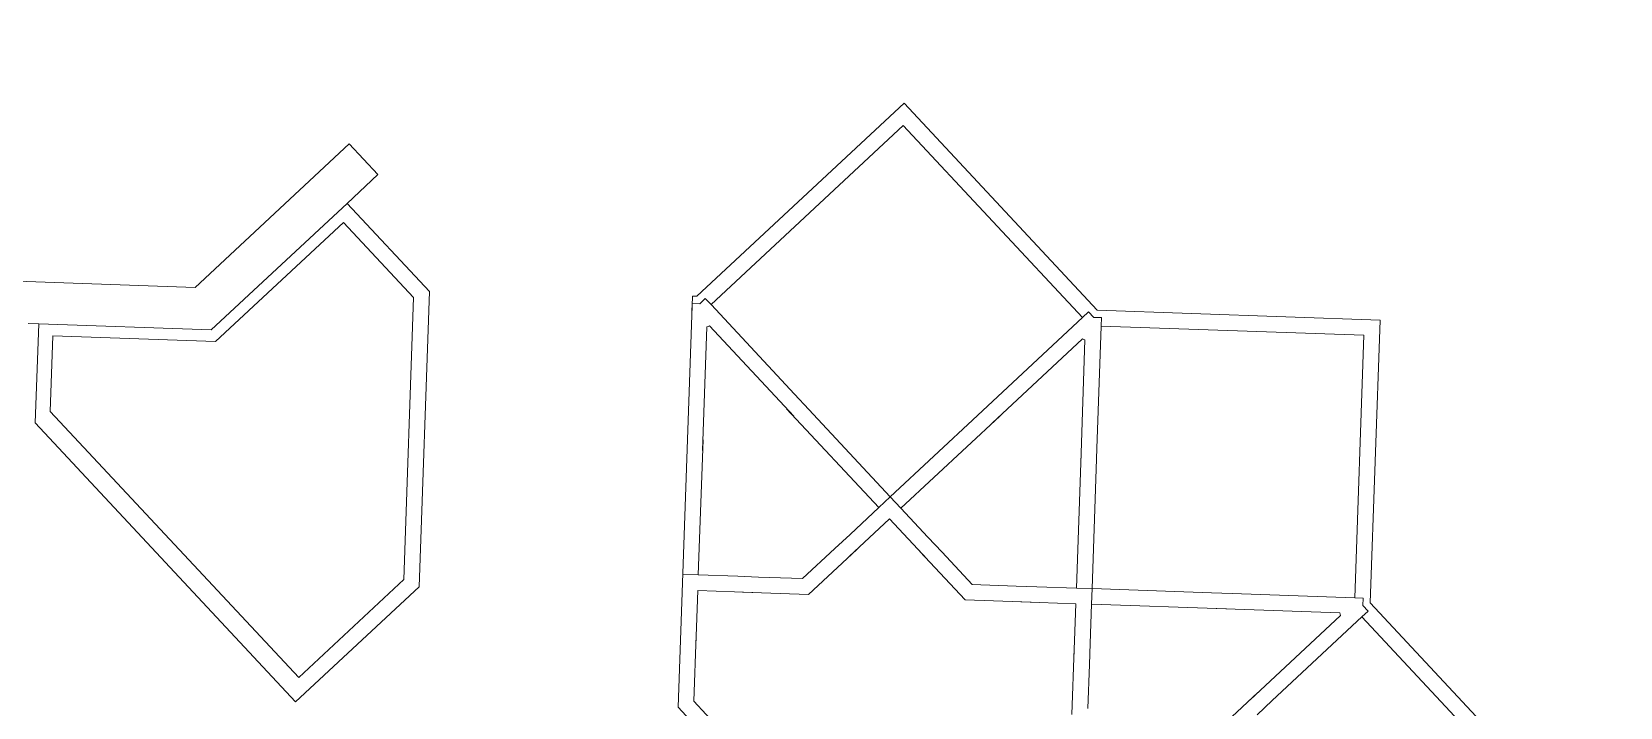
# Model space of a CAD drawing. Header units: inches. Extents: x 733725 to 1472938, y 4017711 to 8040520.
# Drawn here: x 734637.47 to 734667.86, y 4018986.74 to 4018999.67 of the extents above; entities that cross this region are included whole.
import ezdxf

# ---------------------------------------------------------------- set-up
doc = ezdxf.new("R2010")
doc.units = ezdxf.units.IN
doc.header["$MEASUREMENT"] = 0
doc.layers.add('H-HARAM3', color=123, linetype='Continuous', lineweight=5)
doc.layers.add('H-MAFSALL', color=31, linetype='Continuous', lineweight=13)

msp = doc.modelspace()

# ---------------------------------------------------------------- hatches: boundary and pattern name
at = {"layer": 'H-MAFSALL'}
h = msp.add_hatch(dxfattribs=at)
h.set_pattern_fill('ANGLE', color=256, scale=0.3, angle=45, style=0)
h.set_pattern_definition([(44.999999983, (-0.0012, 0.0002), (-1.4817422595, 1.4817422604), [1.524, -0.5715]), (134.999999983, (-0.0012, 0.0002), (-1.4817422604, -1.4817422595), [1.524, -0.5715])])
edge = h.paths.add_edge_path(flags=16)
edge.add_arc((734483.445, 4019138.19), 8, -50, 310)
edge = h.paths.add_edge_path(flags=16)
edge.add_arc((735041.69, 4018744.78), 5, 130, 310)
edge.add_arc((735041.69, 4018744.78), 5, -50, 130)
edge = h.paths.add_edge_path(flags=16)
edge.add_arc((734929.449, 4018650.032), 10, 307.1029, 310)
edge.add_line((734935.877, 4018642.372), (734935.481, 4018642.057))
edge = h.paths.add_edge_path(flags=16)
edge.add_arc((734448.304, 4018988.959), 5, -50, 310)
edge = h.paths.add_edge_path(flags=16)
edge.add_arc((734929.449, 4018650.032), 10, -50, 310)
edge = h.paths.add_edge_path()
edge.add_line((734470.495, 4018819.804), (734535.003, 4018852.189))
edge.add_line((734535.003, 4018852.189), (734535.003, 4018852.189))
edge.add_line((734535.003, 4018852.189), (734572.914, 4018810.916))
edge.add_arc((734615.714, 4018815.067), 43, 185.5397, 259.5981)
edge.add_line((734607.95, 4018772.774), (734656.259, 4018720.181))
edge.add_line((734656.259, 4018720.181), (734681.017, 4018702.881))
edge.add_line((734681.017, 4018702.881), (734689.467, 4018687.669))
edge.add_line((734689.467, 4018687.669), (734694.857, 4018680.12))
edge.add_line((734694.857, 4018680.12), (734719.321, 4018651.346))
edge.add_line((734719.321, 4018651.346), (734735.321, 4018631.946))
edge.add_line((734735.321, 4018631.946), (734738.811, 4018624.304))
edge.add_line((734738.811, 4018624.304), (734748.26, 4018603.512))
edge.add_line((734748.26, 4018603.512), (734747.516, 4018601.656))
edge.add_arc((734785.506, 4018511.871), 97.491, 107.72929, 112.93457, ccw=False)
edge.add_arc((734656.551, 4018541.881), 117.492, 25.08126, 32.34036, ccw=False)
edge.add_line((734762.964, 4018591.686), (734809.18, 4018581.942))
edge.add_line((734809.18, 4018581.942), (734866.219, 4018571.729))
edge.add_line((734866.219, 4018571.729), (734867.898, 4018578.513))
edge.add_line((734867.898, 4018578.513), (734907.725, 4018615.005))
edge.add_line((734907.725, 4018615.005), (734912.431, 4018609.829))
edge.add_line((734912.431, 4018609.829), (734975.64, 4018667.103))
edge.add_line((734975.64, 4018667.103), (734970.981, 4018672.229))
edge.add_line((734970.981, 4018672.229), (735032.04, 4018727.74))
edge.add_line((735032.04, 4018727.74), (735037.306, 4018722.006))
edge.add_line((735037.306, 4018722.006), (735052.413, 4018735.663))
edge.add_line((735052.413, 4018735.663), (735059.338, 4018741.922))
edge.add_line((735059.338, 4018741.922), (735066.401, 4018748.341))
edge.add_line((735066.401, 4018748.341), (735061.106, 4018754.165))
edge.add_line((735061.106, 4018754.165), (735117.118, 4018805.091))
edge.add_line((735117.118, 4018805.091), (735104.817, 4018818.622))
edge.add_line((735104.817, 4018818.622), (734958.677, 4018685.762))
edge.add_line((734958.677, 4018685.762), (734951.519, 4018693.635))
edge.add_line((734951.519, 4018693.635), (734933.872, 4018677.591))
edge.add_line((734933.872, 4018677.591), (734905.385, 4018651.693))
edge.add_line((734905.385, 4018651.693), (734888.108, 4018635.985))
edge.add_line((734888.108, 4018635.985), (734892.767, 4018630.86))
edge.add_line((734892.767, 4018630.86), (734854.667, 4018596.221))
edge.add_line((734854.667, 4018596.221), (734784.293, 4018608.823))
edge.add_arc((734788.7, 4018633.431), 25, 217.1653, 259.8479, ccw=False)
edge.add_line((734768.777, 4018618.328), (734704.047, 4018703.715))
edge.add_line((734704.047, 4018703.715), (734708.534, 4018710.947))
edge.add_line((734708.534, 4018710.947), (734700.207, 4018716.114))
edge.add_line((734700.207, 4018716.114), (734704.039, 4018722.289))
edge.add_line((734704.039, 4018722.289), (734698.091, 4018725.98))
edge.add_line((734698.091, 4018725.98), (734702.273, 4018732.721))
edge.add_line((734702.273, 4018732.721), (734702.336, 4018732.679))
edge.add_arc((734708.117, 4018741.415), 10.475, 236.5024, 314.0512)
edge.add_line((734715.401, 4018733.886), (734717.159, 4018735.485))
edge.add_line((734717.159, 4018735.485), (734722.231, 4018740.095))
edge.add_line((734722.231, 4018740.095), (734720.065, 4018742.478))
edge.add_line((734720.065, 4018742.478), (734726.132, 4018747.994))
edge.add_line((734726.132, 4018747.994), (734719.41, 4018755.387))
edge.add_line((734719.41, 4018755.387), (734713.218, 4018749.758))
edge.add_line((734713.218, 4018749.758), (734710.291, 4018752.978))
edge.add_line((734710.291, 4018752.978), (734716.483, 4018758.607))
edge.add_line((734716.483, 4018758.607), (734709.759, 4018766.003))
edge.add_line((734709.759, 4018766.003), (734703.567, 4018760.373))
edge.add_line((734703.567, 4018760.373), (734700.64, 4018763.593))
edge.add_line((734700.64, 4018763.593), (734706.832, 4018769.222))
edge.add_line((734706.832, 4018769.222), (734700.111, 4018776.616))
edge.add_line((734700.111, 4018776.616), (734694.4, 4018771.424))
edge.add_line((734694.4, 4018771.424), (734692.234, 4018773.807))
edge.add_line((734692.234, 4018773.807), (734686.631, 4018768.713))
edge.add_line((734686.631, 4018768.713), (734683.931, 4018766.258))
edge.add_arc((734691.488, 4018755.604), 13.062, 125.3471, 234.1486)
edge.add_line((734683.838, 4018745.017), (734679.674, 4018738.306))
edge.add_line((734679.674, 4018738.306), (734673.726, 4018741.996))
edge.add_line((734673.726, 4018741.996), (734673.41, 4018741.491))
edge.add_line((734673.41, 4018741.491), (734673.274, 4018741.576))
edge.add_line((734673.274, 4018741.576), (734669.424, 4018735.372))
edge.add_line((734669.424, 4018735.372), (734662.891, 4018739.425))
edge.add_line((734662.891, 4018739.425), (734661.12, 4018740.524))
edge.add_line((734661.12, 4018740.524), (734662.269, 4018742.424))
edge.add_line((734662.269, 4018742.424), (734639.091, 4018767.919))
edge.add_line((734639.091, 4018767.919), (734644.863, 4018773.166))
edge.add_line((734644.863, 4018773.166), (734641.27, 4018777.117))
edge.add_line((734641.27, 4018777.117), (734635.499, 4018771.87))
edge.add_line((734635.499, 4018771.87), (734624.539, 4018783.924))
edge.add_line((734624.539, 4018783.924), (734623.801, 4018783.25))
edge.add_line((734623.801, 4018783.25), (734611.491, 4018796.79))
edge.add_line((734611.491, 4018796.79), (734615.969, 4018800.904))
edge.add_line((734615.969, 4018800.904), (734613.206, 4018803.943))
edge.add_line((734613.206, 4018803.943), (734611.359, 4018802.264))
edge.add_line((734611.359, 4018802.264), (734611.02, 4018802.637))
edge.add_line((734611.02, 4018802.637), (734608.08, 4018802.777))
edge.add_line((734608.08, 4018802.777), (734607.708, 4018802.438))
edge.add_line((734607.708, 4018802.438), (734600.959, 4018809.861))
edge.add_line((734600.959, 4018809.861), (734601.332, 4018810.2))
edge.add_line((734601.332, 4018810.2), (734601.471, 4018813.14))
edge.add_line((734601.471, 4018813.14), (734601.133, 4018813.512))
edge.add_line((734601.133, 4018813.512), (734602.98, 4018815.191))
edge.add_line((734602.98, 4018815.191), (734600.195, 4018818.254))
edge.add_line((734600.195, 4018818.254), (734595.696, 4018814.164))
edge.add_line((734595.696, 4018814.164), (734583.386, 4018827.704))
edge.add_line((734583.386, 4018827.704), (734584.128, 4018828.375))
edge.add_line((734584.128, 4018828.375), (734573.169, 4018840.43))
edge.add_line((734573.169, 4018840.43), (734578.94, 4018845.677))
edge.add_line((734578.94, 4018845.677), (734575.348, 4018849.628))
edge.add_line((734575.348, 4018849.628), (734569.576, 4018844.381))
edge.add_line((734569.576, 4018844.381), (734546.398, 4018869.875))
edge.add_line((734546.398, 4018869.875), (734544.397, 4018868.912))
edge.add_line((734544.397, 4018868.912), (734540.057, 4018877.668))
edge.add_line((734540.057, 4018877.668), (734546.599, 4018880.911))
edge.add_line((734546.599, 4018880.911), (734546.526, 4018881.057))
edge.add_line((734546.526, 4018881.057), (734547.06, 4018881.322))
edge.add_line((734547.06, 4018881.322), (734543.952, 4018887.593))
edge.add_line((734543.952, 4018887.593), (734551.028, 4018891.101))
edge.add_arc((734562.294, 4018897.711), 13.062, 210.4016, 319.2031)
edge.add_line((734572.182, 4018889.177), (734580.485, 4018896.725))
edge.add_line((734580.485, 4018896.725), (734578.319, 4018899.107))
edge.add_line((734578.319, 4018899.107), (734584.029, 4018904.299))
edge.add_line((734584.029, 4018904.299), (734577.183, 4018911.579))
edge.add_line((734577.183, 4018911.579), (734571.116, 4018906.063))
edge.add_line((734571.116, 4018906.063), (734568.189, 4018909.283))
edge.add_line((734568.189, 4018909.283), (734574.256, 4018914.799))
edge.add_line((734574.256, 4018914.799), (734567.532, 4018922.195))
edge.add_line((734567.532, 4018922.195), (734561.465, 4018916.679))
edge.add_line((734561.465, 4018916.679), (734558.538, 4018919.898))
edge.add_line((734558.538, 4018919.898), (734564.605, 4018925.414))
edge.add_line((734564.605, 4018925.414), (734558.008, 4018932.921))
edge.add_line((734558.008, 4018932.921), (734551.941, 4018927.405))
edge.add_line((734551.941, 4018927.405), (734549.774, 4018929.787))
edge.add_line((734549.774, 4018929.787), (734542.945, 4018923.578))
edge.add_arc((734549.637, 4018915.633), 10.388, 130.1084, 208.8482)
edge.add_line((734540.538, 4018910.621), (734533.43, 4018907.097))
edge.add_line((734533.43, 4018907.097), (734530.321, 4018913.369))
edge.add_line((734530.321, 4018913.369), (734523.81, 4018910.141))
edge.add_line((734523.81, 4018910.141), (734519.422, 4018918.991))
edge.add_line((734519.422, 4018918.991), (734518.414, 4018918.49))
edge.add_line((734518.414, 4018918.49), (734483.652, 4018963.612))
edge.add_line((734483.652, 4018963.612), (734466.216, 4018986.25))
edge.add_arc((734446.342, 4018986.524), 19.876, -0.7881, 95.2465)
edge.add_line((734444.525, 4019006.316), (734441.745, 4019010.015))
edge.add_arc((734457.733, 4019022.03), 20, 159.6381, 216.9245, ccw=False)
edge.add_line((734438.983, 4019028.989), (734449.624, 4019057.661))
edge.add_arc((734468.375, 4019050.702), 20, 132.2751, 159.6381, ccw=False)
edge.add_line((734454.921, 4019065.5), (734492.174, 4019099.369))
edge.add_line((734492.174, 4019099.369), (734492.352, 4019103.094))
edge.add_line((734492.352, 4019103.094), (734518.495, 4019128.91))
edge.add_line((734518.495, 4019128.91), (734515.932, 4019129.032))
edge.add_line((734515.932, 4019129.032), (734509.618, 4019135.985))
edge.add_line((734509.618, 4019135.985), (734510.13, 4019146.749))
edge.add_line((734510.13, 4019146.749), (734519.735, 4019155.04))
edge.add_line((734519.735, 4019155.04), (734521.152, 4019171.133))
edge.add_line((734521.152, 4019171.133), (734507.472, 4019199.486))
edge.add_line((734507.472, 4019199.486), (734476.686, 4019171.099))
edge.add_line((734476.686, 4019171.099), (734472.574, 4019167.308))
edge.add_line((734472.574, 4019167.308), (734466.913, 4019162.087))
edge.add_line((734466.913, 4019162.087), (734466.392, 4019149.251))
edge.add_line((734466.392, 4019149.251), (734473.058, 4019142.023))
edge.add_line((734473.058, 4019142.023), (734470.728, 4019136.003))
edge.add_line((734470.728, 4019136.003), (734468.209, 4019122.907))
edge.add_line((734468.209, 4019122.907), (734466.607, 4019104.847))
edge.add_line((734466.607, 4019104.847), (734464.67, 4019103.328))
edge.add_line((734464.67, 4019103.328), (734460.43, 4019099.47))
edge.add_line((734460.43, 4019099.47), (734439.912, 4019080.557))
edge.add_arc((734466.972, 4019051.099), 40, 132.5703, 159.9333)
edge.add_line((734429.4, 4019064.824), (734425.787, 4019054.932))
edge.add_arc((734492.611, 4019019.499), 75.638, 152.06563, 155.27115)
edge.add_line((734423.91, 4019051.14), (734418.436, 4019034.299))
edge.add_line((734418.436, 4019034.299), (734418.393, 4019032.833))
edge.add_arc((734464.107, 4019027.499), 46.024, 173.3446, 190.8662)
edge.add_arc((734458.101, 4019026.815), 40, 191.5252, 222.5703)
edge.add_line((734428.643, 4018999.755), (734431.55, 4018996.591))
edge.add_arc((734450.637, 4018990.594), 20.007, 162.5586, 282.582)
edge.add_line((734454.995, 4018971.068), (734472.935, 4018951.538))
edge.add_line((734472.935, 4018951.538), (734489.366, 4018933.651))
edge.add_line((734489.366, 4018933.651), (734498.083, 4018916.295))
edge.add_line((734498.083, 4018916.295), (734467.009, 4018900.695))
edge.add_line((734467.009, 4018900.695), (734457.734, 4018896.038))
edge.add_line((734457.734, 4018896.038), (734446.846, 4018890.572))
edge.add_line((734446.846, 4018890.572), (734436.474, 4018885.365))
edge.add_line((734436.474, 4018885.365), (734448.8, 4018875.981))
edge.add_line((734448.8, 4018875.981), (734461.775, 4018837.145))
edge.add_line((734461.775, 4018837.145), (734470.495, 4018819.804))

# ---------------------------------------------------------------- linework, layer by layer
at = {"layer": 'H-HARAM3'}
for p, q in [((734654.158, 4018998.302), (734650.196, 4018994.607)), ((734654.158, 4018998.302), (734650.196, 4018994.607)), ((734657.853, 4018994.341), (734654.158, 4018998.302)), ((734657.853, 4018994.341), (734654.158, 4018998.302)), ((734650.465, 4018994.447), (734654.143, 4018997.878)), ((734650.465, 4018994.447), (734654.143, 4018997.878)), ((734654.143, 4018997.878), (734657.574, 4018994.2)), ((734654.143, 4018997.878), (734657.574, 4018994.2)), ((734640.598, 4018994.777), (734643.542, 4018997.523)), ((734640.598, 4018994.777), (734643.542, 4018997.523)), ((734643.542, 4018997.523), (734644.091, 4018996.935)), ((734643.542, 4018997.523), (734644.091, 4018996.935)), ((734644.091, 4018996.935), (734643.503, 4018996.386)), ((734644.091, 4018996.935), (734643.503, 4018996.386)), ((734640.904, 4018993.962), (734643.503, 4018996.386)), ((734643.503, 4018996.386), (734640.904, 4018993.962)), ((734640.904, 4018993.962), (734643.503, 4018996.386)), ((734643.503, 4018996.386), (734640.904, 4018993.962)), ((734643.503, 4018996.386), (734645.078, 4018994.697)), ((734643.503, 4018996.386), (734645.078, 4018994.697)), ((734643.433, 4018996.021), (734640.987, 4018993.739)), ((734643.433, 4018996.021), (734640.987, 4018993.739)), ((734644.774, 4018994.583), (734643.433, 4018996.021)), ((734644.774, 4018994.583), (734643.433, 4018996.021)), ((734634.46, 4018994.991), (734640.598, 4018994.777)), ((734634.46, 4018994.991), (734640.598, 4018994.777)), ((734644.586, 4018989.183), (734644.774, 4018994.583)), ((734644.586, 4018989.183), (734644.774, 4018994.583)), ((734645.078, 4018994.697), (734644.882, 4018989.048)), ((734645.078, 4018994.697), (734644.882, 4018989.048)), ((734650.108, 4018994.61), (734649.834, 4018986.741)), ((734650.108, 4018994.61), (734649.834, 4018986.741)), ((734650.097, 4018994.31), (734650.103, 4018994.47)), ((734650.103, 4018994.47), (734650.097, 4018994.31)), ((734650.097, 4018994.31), (734650.103, 4018994.47)), ((734650.103, 4018994.47), (734650.097, 4018994.31)), ((734650.103, 4018994.47), (734650.249, 4018994.465)), ((734650.249, 4018994.465), (734650.103, 4018994.47)), ((734650.103, 4018994.47), (734650.249, 4018994.465)), ((734650.249, 4018994.465), (734650.103, 4018994.47)), ((734650.196, 4018994.607), (734650.108, 4018994.61)), ((734650.196, 4018994.607), (734650.108, 4018994.61)), ((734650.249, 4018994.465), (734650.355, 4018994.564)), ((734650.355, 4018994.564), (734650.249, 4018994.465)), ((734650.249, 4018994.465), (734650.355, 4018994.564)), ((734650.355, 4018994.564), (734650.249, 4018994.465)), ((734650.355, 4018994.564), (734650.465, 4018994.447)), ((734650.465, 4018994.447), (734650.355, 4018994.564)), ((734650.355, 4018994.564), (734650.465, 4018994.447)), ((734650.465, 4018994.447), (734650.355, 4018994.564)), ((734652.064, 4018992.733), (734650.465, 4018994.447)), ((734652.064, 4018992.733), (734650.465, 4018994.447)), ((734657.574, 4018994.2), (734655.859, 4018992.601)), ((734657.574, 4018994.2), (734655.859, 4018992.601)), ((734657.574, 4018994.2), (734657.691, 4018994.309)), ((734657.691, 4018994.309), (734657.574, 4018994.2)), ((734657.574, 4018994.2), (734657.691, 4018994.309)), ((734657.691, 4018994.309), (734657.574, 4018994.2)), ((734657.691, 4018994.309), (734657.79, 4018994.203)), ((734657.79, 4018994.203), (734657.691, 4018994.309)), ((734657.691, 4018994.309), (734657.79, 4018994.203)), ((734657.79, 4018994.203), (734657.691, 4018994.309)), ((734657.79, 4018994.203), (734657.936, 4018994.198)), ((734657.936, 4018994.198), (734657.79, 4018994.203)), ((734657.79, 4018994.203), (734657.936, 4018994.198)), ((734657.936, 4018994.198), (734657.79, 4018994.203)), ((734663.267, 4018994.152), (734657.853, 4018994.341)), ((734663.267, 4018994.152), (734657.853, 4018994.341)), ((734657.936, 4018994.198), (734657.93, 4018994.038)), ((734657.93, 4018994.038), (734657.936, 4018994.198)), ((734657.936, 4018994.198), (734657.93, 4018994.038)), ((734657.93, 4018994.038), (734657.936, 4018994.198)), ((734663.079, 4018988.738), (734663.267, 4018994.152)), ((734663.079, 4018988.738), (734663.267, 4018994.152)), ((734637.601, 4018994.077), (734637.402, 4018994.084)), ((734637.601, 4018994.077), (734637.402, 4018994.084)), ((734637.536, 4018992.183), (734637.601, 4018994.077)), ((734637.536, 4018992.183), (734637.601, 4018994.077)), ((734637.601, 4018994.077), (734640.904, 4018993.962)), ((734640.904, 4018993.962), (734637.601, 4018994.077)), ((734640.904, 4018993.962), (734637.601, 4018994.077)), ((734637.601, 4018994.077), (734640.904, 4018993.962)), ((734637.874, 4018993.847), (734637.823, 4018992.403)), ((734637.874, 4018993.847), (734637.823, 4018992.403)), ((734640.987, 4018993.739), (734637.874, 4018993.847)), ((734640.987, 4018993.739), (734637.874, 4018993.847)), ((734650.305, 4018991.657), (734650.388, 4018994.022)), ((734650.305, 4018991.657), (734650.388, 4018994.022)), ((734650.388, 4018994.022), (734650.411, 4018994.031)), ((734650.388, 4018994.022), (734650.411, 4018994.031)), ((734650.411, 4018994.031), (734650.434, 4018994.04)), ((734650.411, 4018994.031), (734650.434, 4018994.04)), ((734650.434, 4018994.04), (734652.049, 4018992.309)), ((734650.434, 4018994.04), (734652.049, 4018992.309)), ((734657.93, 4018994.038), (734657.849, 4018991.695)), ((734657.93, 4018994.038), (734657.849, 4018991.695)), ((734662.957, 4018993.863), (734657.93, 4018994.038)), ((734662.957, 4018993.863), (734657.93, 4018994.038)), ((734662.782, 4018988.836), (734662.957, 4018993.863)), ((734662.782, 4018988.836), (734662.957, 4018993.863)), ((734655.845, 4018992.177), (734657.575, 4018993.791)), ((734655.845, 4018992.177), (734657.575, 4018993.791)), ((734657.621, 4018993.771), (734657.539, 4018991.405)), ((734657.621, 4018993.771), (734657.539, 4018991.405)), ((734657.575, 4018993.791), (734657.598, 4018993.781)), ((734657.575, 4018993.791), (734657.598, 4018993.781)), ((734657.598, 4018993.781), (734657.621, 4018993.771)), ((734657.598, 4018993.781), (734657.621, 4018993.771)), ((734652.336, 4018992.441), (734652.064, 4018992.733)), ((734652.336, 4018992.441), (734652.064, 4018992.733)), ((734637.823, 4018992.403), (734642.576, 4018987.308)), ((734637.823, 4018992.403), (734642.576, 4018987.308)), ((734651.912, 4018992.455), (734653.676, 4018990.565)), ((734652.049, 4018992.309), (734651.912, 4018992.455)), ((734651.912, 4018992.455), (734653.676, 4018990.565)), ((734652.049, 4018992.309), (734651.912, 4018992.455)), ((734653.895, 4018990.769), (734652.336, 4018992.441)), ((734653.895, 4018990.769), (734652.336, 4018992.441)), ((734655.567, 4018992.328), (734653.895, 4018990.769)), ((734655.567, 4018992.328), (734653.895, 4018990.769)), ((734654.1, 4018990.55), (734655.991, 4018992.314)), ((734654.1, 4018990.55), (734655.991, 4018992.314)), ((734655.859, 4018992.601), (734655.567, 4018992.328)), ((734655.859, 4018992.601), (734655.567, 4018992.328)), ((734655.991, 4018992.314), (734655.845, 4018992.177)), ((734655.991, 4018992.314), (734655.845, 4018992.177)), ((734642.517, 4018986.843), (734637.536, 4018992.183)), ((734642.517, 4018986.843), (734637.536, 4018992.183)), ((734650.222, 4018989.273), (734650.312, 4018991.857)), ((734650.222, 4018989.273), (734650.312, 4018991.857)), ((734650.312, 4018991.857), (734650.305, 4018991.657)), ((734650.312, 4018991.857), (734650.305, 4018991.657)), ((734657.849, 4018991.695), (734657.835, 4018991.295)), ((734657.849, 4018991.695), (734657.835, 4018991.295)), ((734657.546, 4018991.605), (734657.456, 4018989.021)), ((734657.546, 4018991.605), (734657.456, 4018989.021)), ((734657.539, 4018991.405), (734657.546, 4018991.605)), ((734657.539, 4018991.405), (734657.546, 4018991.605)), ((734657.835, 4018991.295), (734657.755, 4018989.011)), ((734657.835, 4018991.295), (734657.755, 4018989.011)), ((734653.676, 4018990.565), (734653.125, 4018990.05)), ((734653.676, 4018990.565), (734653.125, 4018990.05)), ((734653.895, 4018990.769), (734653.676, 4018990.565)), ((734653.676, 4018990.565), (734653.895, 4018990.769)), ((734653.895, 4018990.769), (734653.676, 4018990.565)), ((734653.676, 4018990.565), (734653.895, 4018990.769)), ((734653.895, 4018990.769), (734654.1, 4018990.55)), ((734654.1, 4018990.55), (734653.895, 4018990.769)), ((734654.1, 4018990.55), (734653.895, 4018990.769)), ((734653.895, 4018990.769), (734654.1, 4018990.55)), ((734654.614, 4018989.999), (734654.1, 4018990.55)), ((734654.614, 4018989.999), (734654.1, 4018990.55)), ((734653.881, 4018990.345), (734653.11, 4018989.626)), ((734653.881, 4018990.345), (734653.11, 4018989.626)), ((734654.6, 4018989.575), (734653.881, 4018990.345)), ((734654.6, 4018989.575), (734653.881, 4018990.345)), ((734653.125, 4018990.05), (734652.832, 4018989.778)), ((734653.125, 4018990.05), (734652.832, 4018989.778)), ((734654.887, 4018989.706), (734654.614, 4018989.999)), ((734654.887, 4018989.706), (734654.614, 4018989.999)), ((734652.832, 4018989.778), (734652.217, 4018989.203)), ((734652.832, 4018989.778), (734652.217, 4018989.203)), ((734653.256, 4018989.763), (734652.331, 4018988.899)), ((734653.256, 4018989.763), (734652.331, 4018988.899)), ((734653.11, 4018989.626), (734653.256, 4018989.763)), ((734653.11, 4018989.626), (734653.256, 4018989.763)), ((734654.463, 4018989.721), (734654.6, 4018989.575)), ((734655.327, 4018988.795), (734654.463, 4018989.721)), ((734655.327, 4018988.795), (734654.463, 4018989.721)), ((734654.463, 4018989.721), (734654.6, 4018989.575)), ((734655.461, 4018989.091), (734654.887, 4018989.706)), ((734655.461, 4018989.091), (734654.887, 4018989.706)), ((734649.923, 4018989.283), (734650.222, 4018989.273)), ((734650.222, 4018989.273), (734649.923, 4018989.283)), ((734649.923, 4018989.283), (734650.222, 4018989.273)), ((734650.222, 4018989.273), (734649.923, 4018989.283)), ((734650.976, 4018989.247), (734650.222, 4018989.273)), ((734650.976, 4018989.247), (734650.222, 4018989.273)), ((734644.882, 4018989.048), (734642.517, 4018986.843)), ((734644.882, 4018989.048), (734642.517, 4018986.843)), ((734642.576, 4018987.308), (734644.586, 4018989.183)), ((734642.576, 4018987.308), (734644.586, 4018989.183)), ((734650.212, 4018988.973), (734650.175, 4018987.92)), ((734650.212, 4018988.973), (734650.175, 4018987.92)), ((734651.265, 4018988.936), (734650.212, 4018988.973)), ((734651.265, 4018988.936), (734650.212, 4018988.973)), ((734651.376, 4018989.233), (734650.976, 4018989.247)), ((734651.376, 4018989.233), (734650.976, 4018989.247)), ((734652.217, 4018989.203), (734651.376, 4018989.233)), ((734652.217, 4018989.203), (734651.376, 4018989.233)), ((734656.302, 4018989.061), (734655.461, 4018989.091)), ((734656.302, 4018989.061), (734655.461, 4018989.091)), ((734656.702, 4018989.047), (734656.302, 4018989.061)), ((734656.702, 4018989.047), (734656.302, 4018989.061)), ((734657.456, 4018989.021), (734656.702, 4018989.047)), ((734657.456, 4018989.021), (734656.702, 4018989.047)), ((734657.755, 4018989.011), (734657.456, 4018989.021)), ((734657.456, 4018989.021), (734657.755, 4018989.011)), ((734657.755, 4018989.011), (734657.456, 4018989.021)), ((734657.456, 4018989.021), (734657.755, 4018989.011)), ((734657.755, 4018989.011), (734657.745, 4018988.711)), ((734657.745, 4018988.711), (734657.755, 4018989.011)), ((734657.755, 4018989.011), (734657.745, 4018988.711)), ((734657.745, 4018988.711), (734657.755, 4018989.011)), ((734657.755, 4018989.011), (734660.04, 4018988.931)), ((734657.755, 4018989.011), (734660.04, 4018988.931)), ((734651.065, 4018988.943), (734651.265, 4018988.936)), ((734652.331, 4018988.899), (734651.065, 4018988.943)), ((734651.065, 4018988.943), (734651.265, 4018988.936)), ((734652.331, 4018988.899), (734651.065, 4018988.943)), ((734656.592, 4018988.751), (734655.327, 4018988.795)), ((734656.592, 4018988.751), (734655.327, 4018988.795)), ((734656.392, 4018988.758), (734656.592, 4018988.751)), ((734657.445, 4018988.721), (734656.392, 4018988.758)), ((734657.445, 4018988.721), (734656.392, 4018988.758)), ((734656.392, 4018988.758), (734656.592, 4018988.751)), ((734657.409, 4018987.668), (734657.445, 4018988.721)), ((734657.409, 4018987.668), (734657.445, 4018988.721)), ((734657.745, 4018988.711), (734657.719, 4018987.958)), ((734657.745, 4018988.711), (734657.719, 4018987.958)), ((734660.329, 4018988.621), (734657.745, 4018988.711)), ((734660.329, 4018988.621), (734657.745, 4018988.711)), ((734660.04, 4018988.931), (734660.439, 4018988.917)), ((734660.04, 4018988.931), (734660.439, 4018988.917)), ((734660.439, 4018988.917), (734662.782, 4018988.836)), ((734660.439, 4018988.917), (734662.782, 4018988.836)), ((734662.942, 4018988.83), (734662.782, 4018988.836)), ((734662.782, 4018988.836), (734662.942, 4018988.83)), ((734662.942, 4018988.83), (734662.782, 4018988.836)), ((734662.782, 4018988.836), (734662.942, 4018988.83)), ((734662.937, 4018988.685), (734662.942, 4018988.83)), ((734662.942, 4018988.83), (734662.937, 4018988.685)), ((734662.937, 4018988.685), (734662.942, 4018988.83)), ((734662.942, 4018988.83), (734662.937, 4018988.685)), ((734663.037, 4018988.578), (734662.937, 4018988.685)), ((734662.937, 4018988.685), (734663.037, 4018988.578)), ((734663.037, 4018988.578), (734662.937, 4018988.685)), ((734662.937, 4018988.685), (734663.037, 4018988.578)), ((734666.774, 4018984.776), (734663.079, 4018988.738)), ((734666.774, 4018984.776), (734663.079, 4018988.738)), ((734660.129, 4018988.628), (734660.329, 4018988.621)), ((734662.495, 4018988.546), (734660.129, 4018988.628)), ((734662.495, 4018988.546), (734660.129, 4018988.628)), ((734660.129, 4018988.628), (734660.329, 4018988.621)), ((734660.781, 4018986.884), (734662.512, 4018988.499)), ((734660.781, 4018986.884), (734662.512, 4018988.499)), ((734662.92, 4018988.469), (734661.205, 4018986.87)), ((734662.92, 4018988.469), (734661.205, 4018986.87)), ((734662.503, 4018988.522), (734662.495, 4018988.546)), ((734662.503, 4018988.522), (734662.495, 4018988.546)), ((734662.512, 4018988.499), (734662.503, 4018988.522)), ((734662.512, 4018988.499), (734662.503, 4018988.522)), ((734662.92, 4018988.469), (734663.037, 4018988.578)), ((734663.037, 4018988.578), (734662.92, 4018988.469)), ((734663.037, 4018988.578), (734662.92, 4018988.469)), ((734662.92, 4018988.469), (734663.037, 4018988.578)), ((734666.35, 4018984.791), (734662.92, 4018988.469)), ((734666.35, 4018984.791), (734662.92, 4018988.469)), ((734650.182, 4018988.12), (734650.138, 4018986.854)), ((734650.182, 4018988.12), (734650.138, 4018986.854)), ((734650.175, 4018987.914), (734650.182, 4018988.114)), ((734650.175, 4018987.914), (734650.182, 4018988.114)), ((734650.182, 4018988.114), (734650.182, 4018988.12)), ((734650.182, 4018988.114), (734650.182, 4018988.12)), ((734650.175, 4018987.92), (734650.175, 4018987.914)), ((734650.175, 4018987.92), (734650.175, 4018987.914)), ((734657.371, 4018986.603), (734657.416, 4018987.868)), ((734657.371, 4018986.603), (734657.416, 4018987.868)), ((734657.416, 4018987.868), (734657.409, 4018987.668)), ((734657.416, 4018987.868), (734657.409, 4018987.668)), ((734657.719, 4018987.958), (734657.705, 4018987.558)), ((734657.719, 4018987.958), (734657.705, 4018987.558)), ((734657.705, 4018987.558), (734657.676, 4018986.717)), ((734657.705, 4018987.558), (734657.676, 4018986.717)), ((734650.138, 4018986.854), (734651.584, 4018985.304)), ((734650.138, 4018986.854), (734651.584, 4018985.304)), ((734659.037, 4018985.257), (734660.928, 4018987.021)), ((734659.037, 4018985.257), (734660.928, 4018987.021)), ((734660.928, 4018987.021), (734660.781, 4018986.884)), ((734660.928, 4018987.021), (734660.781, 4018986.884)), ((734661.205, 4018986.87), (734660.913, 4018986.597)), ((734661.205, 4018986.87), (734660.913, 4018986.597)), ((734649.834, 4018986.741), (734651.45, 4018985.009)), ((734649.834, 4018986.741), (734651.45, 4018985.009))]:
    msp.add_line(p, q, dxfattribs=at)

doc.saveas('drawing.dxf')
